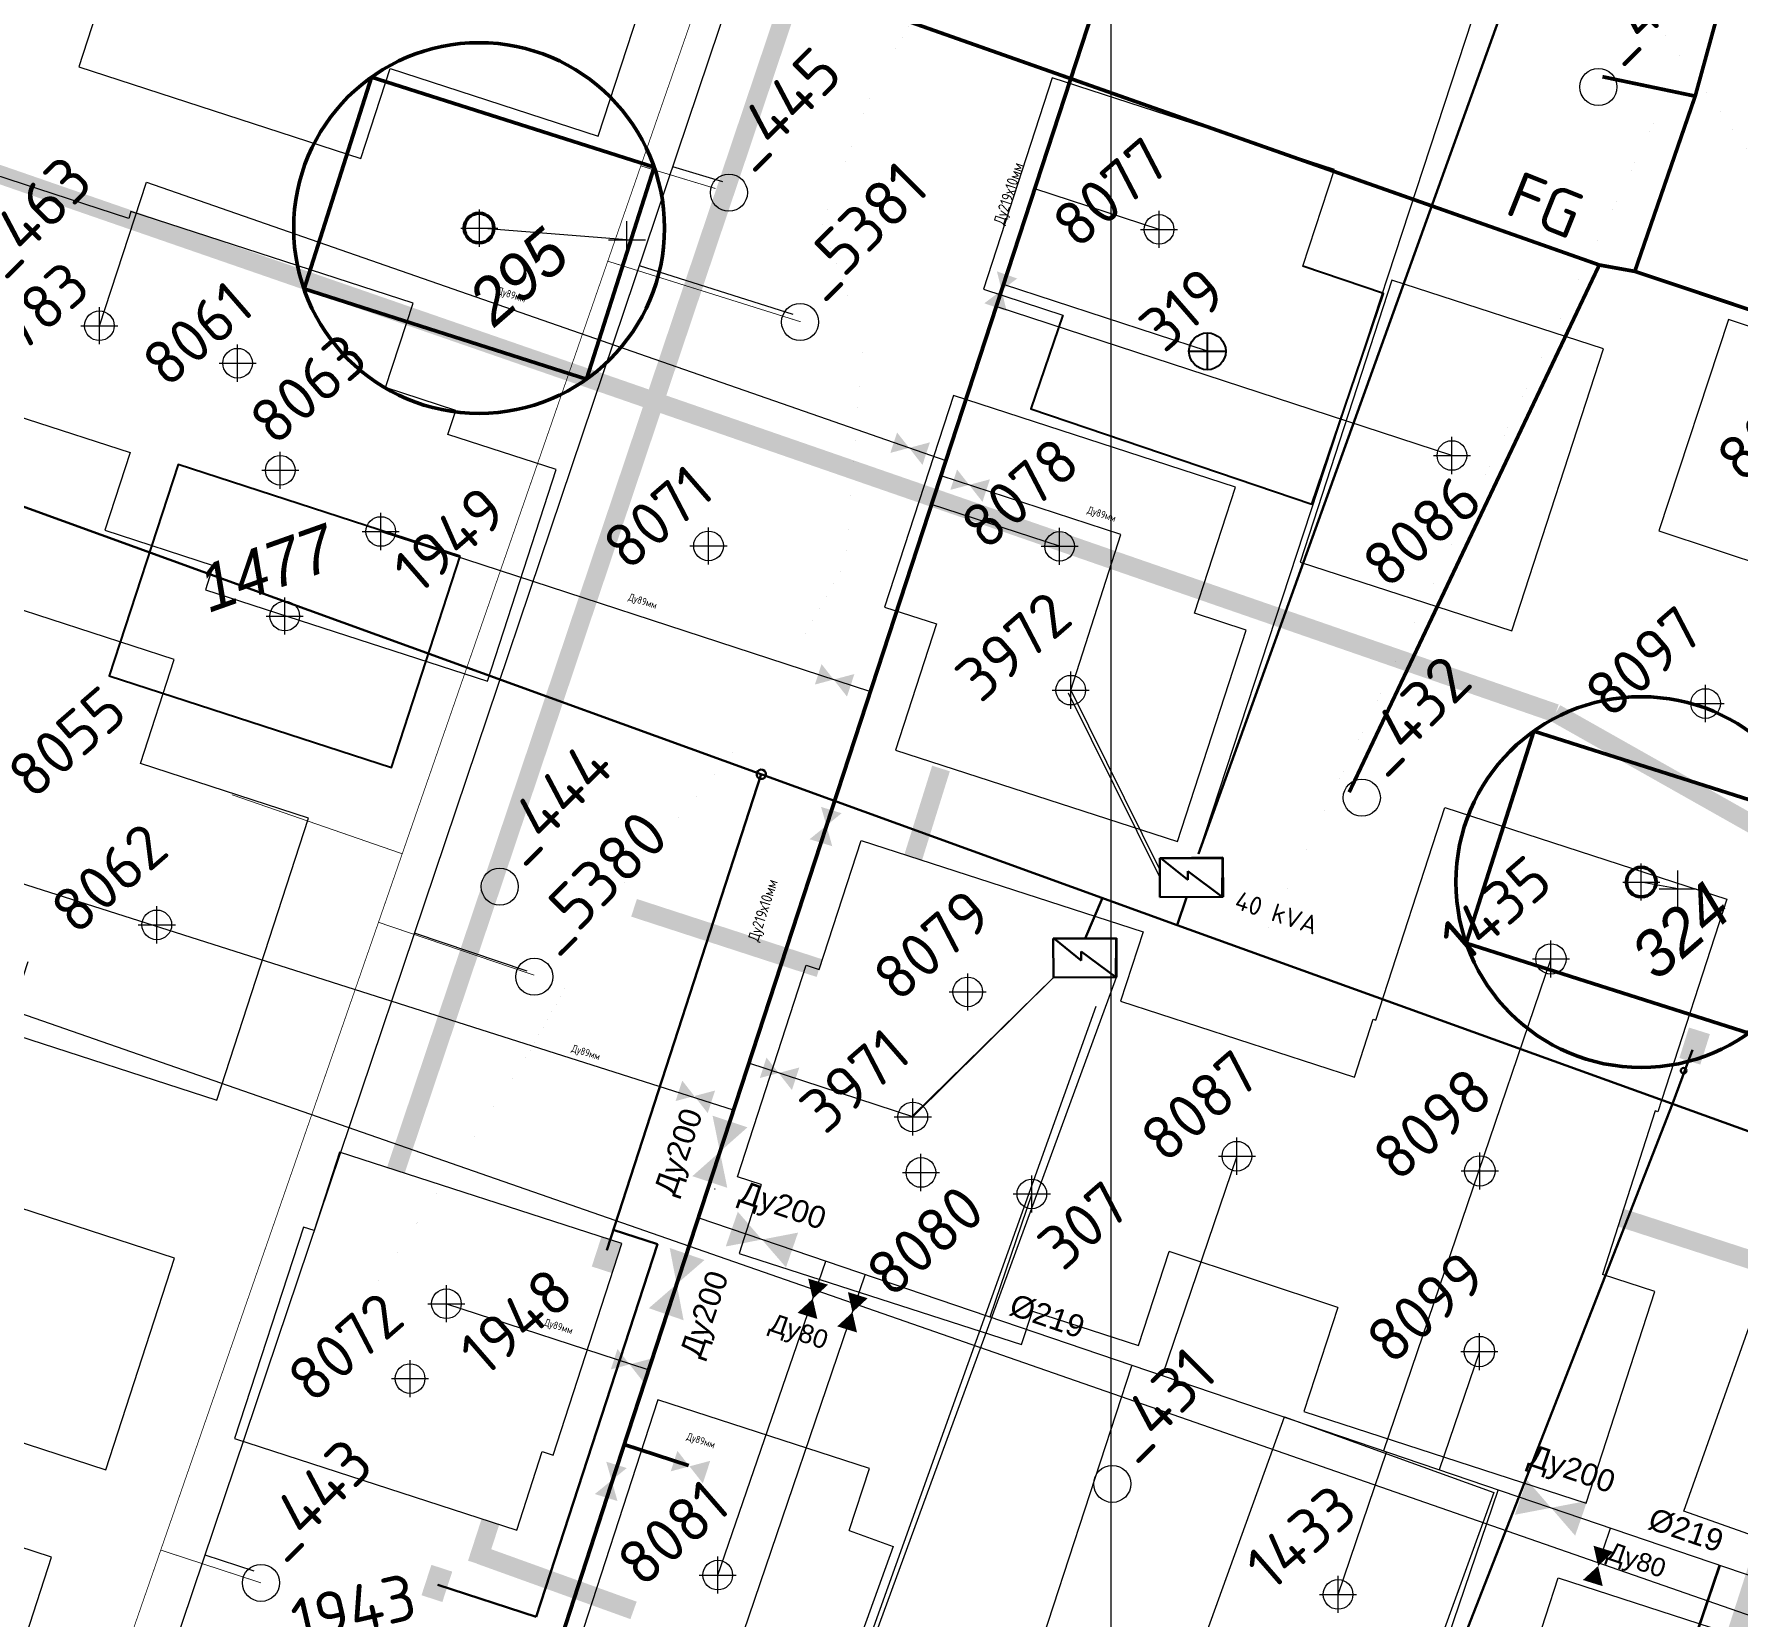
# Model space of a CAD drawing. Header units: millimetres. Extents: x 519 to 9564855, y -810 to 5021775.
# Drawn here: x 9531709.6 to 9532169.1, y 5000000.7 to 5000427.7 of the extents above; entities that cross this region are included whole.
import ezdxf

# ---------------------------------------------------------------- set-up
doc = ezdxf.new("R2010")
doc.units = ezdxf.units.MM
doc.header["$LTSCALE"] = 2
doc.header["$MEASUREMENT"] = 0
doc.header["$PDMODE"] = 2
doc.header["$PDSIZE"] = 5
doc.linetypes.add('1', pattern=[0])
doc.linetypes.add('92051501$0$GROUND2', pattern=[35, 25, -10])
for name, color, linetype in [('92051501$0$PPLINE_STEAM', 5, 'STM_LINE'), ('Existing roads', 41, 'Continuous'), ('FIBERGLASS', 212, 'Continuous'), ('GRID_PULKOVO', 7, 'Continuous'), ('OilColl&Flowlines', 3, 'Continuous'), ('OLD WELLS(dr.bfr2000)', 24, 'Continuous'), ('ROAD_FIELD', 255, '92051501$0$GROUND2'), ('stage 7.frame', 7, 'Continuous'), ('vodovod', 5, 'Continuous'), ('Скважины - Конфликты наземки', 92, 'Continuous'), ('Скважины на 2013 год.', 21, '1'), ('Скважины на 2014 год', 70, 'Continuous'), ('Скважины на 2020 год', 140, 'Continuous'), ('Скважины на 2021 год', 7, 'Continuous'), ('Скважины на 2021 год(доп.)', 7, 'Continuous'), ('Скважины на 2025 год _ОСМОТР', 5, 'Continuous')]:
    doc.layers.add(name, color=color, linetype=linetype)
for name, color, linetype, lineweight in [('SteamInjInfrastructure', 25, 'Continuous', 100), ('Скважины на 2022 год', 60, 'Continuous', 13), ('Скважины на 2024 год- Резерв', 202, 'Continuous', 25), ('Скважины на 2026', 222, 'Continuous', 50), ('ТХ_Проект. НГ', 244, 'g_122_n', 50), ('Электро', 1, 'Continuous', 30), ('Электроснаб', 1, 'Continuous', 18), ('Электроснабжене', 1, 'Continuous', 18)]:
    doc.layers.add(name, color=color, linetype=linetype, lineweight=lineweight)
doc.styles.add('92051501$0$STANDARD', font='simplex.shx')
doc.styles.add('Arial', font='arial.ttf', dxfattribs={"height": 30})
doc.styles.add('Elect', font='isocpeur.ttf')
doc.styles.add('GeoApp', font='', dxfattribs={"height": 1})
doc.styles.add('Line_GUGK', font='')
doc.styles.get("Standard").update_dxf_attribs({"font": 'isocpeur.ttf', "width": 0.5})
doc.styles.add('STANDARDR', font='romans.shx', dxfattribs={"width": 0.8, "height": 2})
doc.styles.get('GeoApp').set_extended_font_data('D431', italic=True)
doc.styles.get('Line_GUGK').set_extended_font_data('Bm431', italic=True)
doc.linetypes.add('g_122_n', pattern='A,2,-2,3,-0.6,["Н",Line_GUGK,S=2,R=0,X=0,Y=-1],-3,3,-2,8,-2,8,-2,6', length=41.6)
doc.linetypes.add('STM_LINE', pattern='A,0.5,-0.2,["S",92051501$0$STANDARD,S=0.1,R=0,X=-0.1,Y=-0.05],-0.05', length=0.75)
doc.linetypes.add('WTR_LINE', pattern='A,0.5,-0.2,["W",92051501$0$STANDARD,S=0.1,R=0,X=-0.1,Y=-0.05],-0.05', length=0.75)

msp = doc.modelspace()

# ---------------------------------------------------------------- hatches: boundary and pattern name
at = {"layer": 'Скважины на 2013 год.', "linetype": 'ByBlock', "lineweight": 0, "ltscale": 5}
h = msp.add_hatch(color=3, dxfattribs=at)
h.set_gradient(color1=(0, 255, 0), color2=(5, 255, 5), one_color=1, tint=0.51, name='INVCYLINDER')
h.paths.add_polyline_path([(9531974.76322, 5000361.74136), (9531965.87448, 5000355.06052), (9531971.91628, 5000352.94583), (9531969.28943, 5000363.65724)])
h = msp.add_hatch(color=3, dxfattribs=at)
h.set_gradient(color1=(0, 255, 0), color2=(5, 255, 5), one_color=1, tint=0.51, name='INVCYLINDER')
h.paths.add_polyline_path([(9531942.35485, 5000320.2127), (9531949.21133, 5000311.45872), (9531951.20532, 5000317.54142), (9531940.54832, 5000314.70185)])
h = msp.add_hatch(color=3, dxfattribs=at)
h.set_gradient(color1=(0, 255, 0), color2=(5, 255, 5), one_color=1, tint=0.51, name='INVCYLINDER')
h.paths.add_polyline_path([(9531958.53564, 5000310.23995), (9531965.39212, 5000301.48597), (9531967.38611, 5000307.56867), (9531956.72911, 5000304.7291)])
h = msp.add_hatch(color=3, dxfattribs=at)
h.set_gradient(color1=(0, 255, 0), color2=(5, 255, 5), one_color=1, tint=0.51, name='INVCYLINDER')
h.paths.add_polyline_path([(9531921.99303, 5000257.72375), (9531928.84951, 5000248.96978), (9531930.8435, 5000255.05248), (9531920.1865, 5000252.21291)])
h = msp.add_hatch(color=3, dxfattribs=at)
h.set_gradient(color1=(0, 255, 0), color2=(5, 255, 5), one_color=1, tint=0.51, name='INVCYLINDER')
h.paths.add_polyline_path([(9531927.39299, 5000217.50339), (9531918.7606, 5000210.49444), (9531924.87734, 5000208.60743), (9531921.85131, 5000219.21299)])
h = msp.add_hatch(color=3, dxfattribs=at)
h.set_gradient(color1=(0, 255, 0), color2=(5, 255, 5), one_color=1, tint=0.51, name='INVCYLINDER')
h.paths.add_polyline_path([(9531907.14213, 5000151.59118), (9531913.99861, 5000142.8372), (9531915.9926, 5000148.9199), (9531905.3356, 5000146.08033)])
h = msp.add_hatch(color=3, dxfattribs=at)
h.set_gradient(color1=(0, 255, 0), color2=(5, 255, 5), one_color=1, tint=0.51, name='INVCYLINDER')
h.paths.add_polyline_path([(9531884.41847, 5000145.37665), (9531891.27494, 5000136.62268), (9531893.26894, 5000142.70538), (9531882.61194, 5000139.86581)])
h = msp.add_hatch(color=3, dxfattribs=at)
h.set_gradient(color1=(0, 255, 0), color2=(5, 255, 5), one_color=1, tint=0.51, name='INVCYLINDER')
h.paths.add_polyline_path([(9531866.9515, 5000072.99159), (9531873.80797, 5000064.23761), (9531875.80197, 5000070.32032), (9531865.14497, 5000067.48074)])
h = msp.add_hatch(color=3, dxfattribs=at)
h.set_gradient(color1=(0, 255, 0), color2=(5, 255, 5), one_color=1, tint=0.51, name='INVCYLINDER')
h.paths.add_polyline_path([(9531869.46548, 5000040.87365), (9531860.8331, 5000033.86471), (9531866.94983, 5000031.9777), (9531863.9238, 5000042.58326)])
h = msp.add_hatch(color=3, dxfattribs=at)
h.set_gradient(color1=(0, 255, 0), color2=(5, 255, 5), one_color=1, tint=0.51, name='INVCYLINDER')
h.paths.add_polyline_path([(9531883.11598, 5000045.49649), (9531889.97245, 5000036.74251), (9531891.96645, 5000042.82521), (9531881.30945, 5000039.98564)])
at = {"layer": 'Электро'}
for points in [[(9532161.58184, 5000157.92015), (9532155.94534, 5000159.70213), (9532153.34746, 5000151.4849), (9532158.98396, 5000149.70292)], [(9531860.01333, 5000095.23526), (9531865.6357, 5000093.4092), (9531868.29784, 5000101.60584), (9531862.67547, 5000103.4319)], [(9531814.09416, 5000006.56763), (9531819.71653, 5000004.74157), (9531822.37867, 5000012.93821), (9531816.7563, 5000014.76427)]]:
    msp.add_hatch(color=256, dxfattribs=at).paths.add_polyline_path(points)
at = {"layer": 'Электроснаб', "linetype": 'ByBlock', "lineweight": 0}
for points in [[(9532161.58184, 5000157.92015), (9532155.94534, 5000159.70213), (9532153.34746, 5000151.4849), (9532158.98396, 5000149.70292)], [(9531860.01333, 5000095.23526), (9531865.6357, 5000093.4092), (9531868.29784, 5000101.60584), (9531862.67547, 5000103.4319)], [(9531814.09416, 5000006.56763), (9531819.71653, 5000004.74157), (9531822.37867, 5000012.93821), (9531816.7563, 5000014.76427)]]:
    msp.add_hatch(color=1, dxfattribs=at).paths.add_polyline_path(points)
at = {"layer": 'Электроснабжене', "linetype": 'ByBlock', "lineweight": 0}
for points in [[(9532161.58184, 5000157.92015), (9532155.94534, 5000159.70213), (9532153.34746, 5000151.4849), (9532158.98396, 5000149.70292)], [(9531860.01333, 5000095.23526), (9531865.6357, 5000093.4092), (9531868.29784, 5000101.60584), (9531862.67547, 5000103.4319)], [(9531814.09416, 5000006.56763), (9531819.71653, 5000004.74157), (9531822.37867, 5000012.93821), (9531816.7563, 5000014.76427)]]:
    msp.add_hatch(color=1, dxfattribs=at).paths.add_polyline_path(points)

# ---------------------------------------------------------------- linework, layer by layer
at = {"color": 3, "lineweight": 0, "ltscale": 5}
for p, q in [((9532118.7, 5000178.2), (9532073.54497, 5000045.47418)), ((9532280.65907, 4999975.0113), (9531888.74228, 5000108.34644)), ((9531894, 5000012), (9531923.09618, 5000096.6588)), ((9531899.5, 4999992.3), (9531933.76889, 5000093.0278)), ((9532061.3, 5000006.8), (9532074.3628, 5000045.19595)), ((9532056.78992, 4999894.72101), (9532104.4957, 5000034.94434)), ((9532132.86935, 5000019.08881), (9532134.75673, 5000024.64915)), ((9532134.3, 4999927.1), (9532164.09206, 5000014.66889))]:
    msp.add_line(p, q, dxfattribs=at)
at = {"color": 6, "linetype": 'ByBlock', "lineweight": 0, "ltscale": 5, "const_width": 1}
msp.add_lwpolyline([(9530211.4688, 5001062.5142), (9530204.48, 5001045.33), (9531005.1512, 5000751.7121), (9531170.4258, 5000704.4931), (9531547.2339, 5000571.2741), (9531573.2724, 5000563.4791), (9531746.2514, 5000501.3054), (9532131.7479, 5000365.3913)], dxfattribs=at)
at = {"color": 6, "linetype": 'ByBlock', "lineweight": 0, "const_width": 1}
for points, elevation in [([(9532146.1388, 5000451.0212), (9532166.9952, 5000445.1182), (9532157.6105, 5000410.931), (9532141.3194, 5000363.6628)], -0.3424), ([(9532146.1388, 5000451.0212), (9532166.9952, 5000445.1182), (9532157.6105, 5000410.931), (9532141.3194, 5000363.6628)], -0.3424), ([(9532157.6105, 5000410.931), (9532132.5999, 5000416.1718)], -0.3424), ([(9532157.6105, 5000410.931), (9532132.5999, 5000416.1718)], -0.3424), ([(9532064.2917, 5000223.1758), (9532131.7479, 5000365.3913)], -0.3237), ([(9532064.2917, 5000223.1758), (9532131.7479, 5000365.3913)], -0.3237), ([(9533208.5553, 4999965.0729), (9533169.1376, 4999982.4501), (9533159.995, 4999988.0051), (9533140.5588, 5000018.949), (9533131.0592, 5000023.5726), (9533036.2988, 5000055.7491), (9532977.9281, 5000077.6256), (9532899.1367, 5000104.4697), (9532880.8147, 5000108.9985), (9532506.6019, 5000240.1594), (9532497.9084, 5000244.1893), (9532302.01419, 5000309.99877), (9532300.4948, 5000310.5092), (9532141.3194, 5000363.6628), (9532131.7479, 5000365.3913)], 1.7643), ([(9533208.5553, 4999965.0729), (9533169.1376, 4999982.4501), (9533159.995, 4999988.0051), (9533140.5588, 5000018.949), (9533131.0592, 5000023.5726), (9533036.2988, 5000055.7491), (9532977.9281, 5000077.6256), (9532899.1367, 5000104.4697), (9532880.8147, 5000108.9985), (9532506.6019, 5000240.1594), (9532497.9084, 5000244.1893), (9532302.01419, 5000309.99877), (9532300.4948, 5000310.5092), (9532141.3194, 5000363.6628), (9532131.7479, 5000365.3913)], 1.7643)]:
    msp.add_lwpolyline(points, dxfattribs=dict(at, elevation=elevation))
at = {"color": 3, "linetype": 'ByBlock', "lineweight": 0}
for points in [[(9531902.0084, 5000132.78056), (9531892.58799, 5000135.9247), (9531894.57529, 5000126.19431)], [(9531896.56258, 5000116.46392), (9531894.57529, 5000126.19431), (9531887.14217, 5000119.60807)], [(9531896.145, 5000100.63554), (9531899.39813, 5000110.01888), (9531905.89777, 5000102.50991)], [(9531912.39741, 5000095.00095), (9531905.89777, 5000102.50991), (9531915.65055, 5000104.38429)], [(9531890.41653, 5000096.99301), (9531882.90757, 5000090.49337), (9531881.0332, 5000100.24614)], [(9531884.78194, 5000080.7406), (9531875.39861, 5000083.99373), (9531882.90757, 5000090.49337)], [(9532108.98634, 5000028.27684), (9532112.23947, 5000037.66017), (9532118.73911, 5000030.15121)], [(9532125.23875, 5000022.64225), (9532118.73911, 5000030.15121), (9532128.49188, 5000032.02558)]]:
    msp.add_solid(points, dxfattribs=at)
at = {"layer": '92051501$0$PPLINE_STEAM', "color": 6, "lineweight": 0}
for p, q in [((9531895.322, 5000387.787), (9531881.86564, 5000391.89747)), ((9531768.954, 5000013.085), (9531755.71703, 5000017.39471))]:
    msp.add_line(p, q, dxfattribs=at)
at = {"layer": 'Existing roads', "lineweight": 0, "const_width": 5, "elevation": -24.67163}
msp.add_lwpolyline([(9531466.67878, 5000470.71352), (9532119.97484, 5000244.47268)], dxfattribs=at)
at = {"layer": 'Existing roads', "lineweight": 0, "const_width": 5}
for points in [[(9531807.13608, 5000121.12065), (9531917.84273, 5000450.14978)], [(9531946.7107, 5000205.61671), (9531954.20145, 5000229.5733)], [(9531921.42835, 5000175.72263), (9531871.41668, 5000191.99291)], [(9532177.96182, 5000095.29379), (9532137.50109, 5000108.44028)], [(9531829.01824, 5000015.11163), (9531832.68896, 5000026.40896)], [(9532176.80197, 5000021.34632), (9532168.55701, 4999995.71938)], [(9531829.85139, 5000017.42153), (9531871.27962, 5000002.4788)]]:
    msp.add_lwpolyline(points, dxfattribs=at)
at = {"layer": 'Existing roads', "linetype": 'ByBlock', "lineweight": 0, "ltscale": 50, "const_width": 5, "elevation": -24.67163}
msp.add_lwpolyline([(9532119.97484, 5000244.47268), (9532208.0837, 5000194.73384)], dxfattribs=at)
at = {"layer": 'FIBERGLASS', "lineweight": 0, "ltscale": 5}
msp.add_line((9531474.36772, 5000244.22417), (9533085.79736, 4999682.85721), dxfattribs=at)
at = {"layer": 'GRID_PULKOVO', "lineweight": 0}
msp.add_line((9532000, 5010000), (9532000, 4992000), dxfattribs=at)
at = {"layer": 'OilColl&Flowlines', "color": 3, "linetype": 'ByBlock', "lineweight": 0, "ltscale": 5}
for p, q in [((9531739.95953, 5000387.7559), (9531955.50668, 5000312.63248)), ((9532013, 5000375), (9531979.47026, 5000385.95637)), ((9532026.04, 5000342.1), (9531971.01389, 5000360.08154)), ((9532092, 5000314), (9531969.08193, 5000354.1701)), ((9532002.7163, 5000292.69769), (9531954.24178, 5000308.53828)), ((9531986.2, 5000289.5), (9531951.63812, 5000300.79545)), ((9531989.2, 5000250.7), (9532002.7163, 5000292.6977))]:
    msp.add_line(p, q, dxfattribs=at)
at = {"layer": 'OilColl&Flowlines', "linetype": 'ByBlock', "lineweight": 0, "ltscale": 50}
msp.add_line((9531825.86072, 4999516.92262), (9532005.65313, 5000068.40628), dxfattribs=at)
at = {"layer": 'OilColl&Flowlines', "color": 3, "linetype": 'ByBlock', "lineweight": 0}
for points in [[(9531918.38391, 5000091.98131), (9531923.71869, 5000090.32385), (9531919.6159, 5000086.53252)], [(9531929.08799, 5000088.33909), (9531934.42278, 5000086.68164), (9531930.31999, 5000082.89031)], [(9531915.51311, 5000082.74119), (9531919.6159, 5000086.53252), (9531920.84789, 5000081.08373)], [(9531926.2172, 5000079.09898), (9531930.31999, 5000082.89031), (9531931.55198, 5000077.44152)], [(9532130.20196, 5000019.91754), (9532135.53674, 5000018.26008), (9532131.43395, 5000014.46875)], [(9532127.33116, 5000010.67742), (9532131.43395, 5000014.46875), (9532132.66594, 5000009.01996)]]:
    msp.add_solid(points, dxfattribs=at)
at = {"layer": 'OLD WELLS(dr.bfr2000)', "lineweight": 0}
for centre in [(9532131.5, 5000413.4), (9531897, 5000384.9), (9531897, 5000384.9), (9531916.2, 5000350), (9532067.7, 5000221.7), (9531835.2, 5000197.7), (9531835.2, 5000197.7), (9531844.5, 5000173.4), (9532000.4, 5000036.6), (9531770.8, 5000009.9)]:
    msp.add_circle(centre, 5, dxfattribs=at)
at = {"layer": 'ROAD_FIELD', "lineweight": 0, "const_width": 0.001, "flags": 128}
for points in [[(9531990.741, 5000588.562), (9532084.22208, 5000479.77766), (9532146.582, 5000431.662), (9532206.484, 5000347.489), (9532281.30391, 5000279.31678)], [(9531995.90213, 5000582.55597), (9531981.76477, 5000492.7445), (9531936.17645, 5000413.54144), (9531922.14929, 5000376.39306), (9531933.25, 5000345.702), (9531928.4615, 5000285.27447), (9531901.80982, 5000238.31335), (9531868.851, 5000198.636), (9531841.483, 5000150.207), (9531798.49209, 5000085.33937)], [(9532154.4968, 5000420.5403), (9532038.83125, 5000178.85652)]]:
    msp.add_lwpolyline(points, dxfattribs=at)
at = {"layer": 'stage 7.frame', "color": 6, "lineweight": 0}
for p, q in [((9531914.374, 5000352.01), (9531872.85895, 5000365.15891)), ((9531842.596, 5000174.915), (9531812.22477, 5000185.15163))]:
    msp.add_line(p, q, dxfattribs=at)
at = {"layer": 'SteamInjInfrastructure', "color": 6, "linetype": 'STM_LINE', "lineweight": 0, "ltscale": 15}
msp.add_line((9531716.674, 4999901.486), (9531946.16248, 5000582.77822), dxfattribs=at)
at = {"layer": 'vodovod', "linetype": 'WTR_LINE', "lineweight": 0, "ltscale": 5, "const_width": 0.2}
for points in [[(9531708.04985, 4999915.76738), (9531940.73537, 5000586.75204), (9531946.27682, 5000585.09938), (9531958.18762, 5000623.31569), (9532101.36364, 5000578.69231), (9532168.68827, 5000775.3154), (9532231, 5000758)], [(9531873.24261, 5000392.12625), (9531893.3863, 5000386.01374)], [(9531864.32656, 5000366.41543), (9531916.38833, 5000350.05644)], [(9531762.9426, 5000222.50186), (9531808.8939, 5000206.56677)], [(9531802.48591, 5000188.08835), (9531844.49411, 5000173.80879)], [(9531743.7629, 5000018.75148), (9531770.8091, 5000009.90115)]]:
    msp.add_lwpolyline(points, dxfattribs=at)
at = {"layer": 'Скважины - Конфликты наземки', "linetype": 'ByBlock', "lineweight": 0}
msp.add_circle((9531777.2, 5000270.7), 4, dxfattribs=at)
at = {"layer": 'Скважины - Конфликты наземки', "linetype": 'ByBlock', "lineweight": 0, "ltscale": 80}
msp.add_point((9531777.2, 5000270.7), dxfattribs=at)
at = {"layer": 'Скважины на 2013 год.', "color": 3, "linetype": 'ByBlock', "lineweight": 0, "ltscale": 5}
for p, q in [((9531727.2, 5000349), (9531739.95953, 5000387.7559)), ((9531803.1, 5000293.5), (9531935.1496, 5000250.34379)), ((9531898.22813, 5000137.3713), (9531675.66336, 5000208.23446)), ((9531946.6, 5000135.6), (9531902.37312, 5000150.05415)), ((9531820.8, 5000085.2), (9531874.84019, 5000067.53868)), ((9531886.11258, 5000041.60007), (9531877.88398, 5000044.45526))]:
    msp.add_line(p, q, dxfattribs=at)
at = {"layer": 'Скважины на 2013 год.', "color": 0, "linetype": 'ByBlock', "lineweight": 0}
for points in [[(9531735.1361, 5000377.96384), (9531698.38822, 5000389.86418), (9531679.90309, 5000332.78266), (9531735.49562, 5000314.78004)], [(9531757.92324, 5000284.32963), (9531755.80309, 5000277.78266), (9531831.91178, 5000253.13582), (9531850.39691, 5000310.21734), (9531821.20112, 5000319.67203)], [(9531952.94926, 5000268.59291), (9531941.90309, 5000234.48266), (9532018.01178, 5000209.83582), (9532036.49691, 5000266.91734), (9532022.55244, 5000271.43354)], [(9531905.72699, 5000117.33627), (9531899.28723, 5000119.42898), (9531917.82825, 5000176.49238), (9531921.31079, 5000175.36083)], [(9531846.63461, 5000045.29994), (9531849.61178, 5000044.33582), (9531868.09691, 5000101.41734), (9531791.98822, 5000126.06418), (9531785.14948, 5000104.94637)]]:
    msp.add_lwpolyline(points, dxfattribs=at)
for centre in [(9531727.2, 5000349), (9531803.1, 5000293.5), (9531989.2, 5000250.7), (9531946.6, 5000135.6), (9531820.8, 5000085.2)]:
    msp.add_circle(centre, 4, dxfattribs=at)
at = {"layer": 'Скважины на 2013 год.', "color": 3, "linetype": 'ByBlock', "lineweight": 0, "ltscale": 5}
msp.add_open_spline([(9531893.28838, 5000116.12355), (9531893.25027, 5000116.13316), (9531893.21226, 5000116.14275), (9531893.17435, 5000116.15231)], degree=3, dxfattribs=at)
at = {"layer": 'Скважины на 2013 год.', "color": 0, "linetype": 'ByBlock', "lineweight": 0}
for p in [(9531727.2, 5000349), (9531803.1, 5000293.5), (9531989.2, 5000250.7), (9531946.6, 5000135.6), (9531820.8, 5000085.2)]:
    msp.add_point(p, dxfattribs=at)
at = {"layer": 'Скважины на 2014 год', "color": 0, "linetype": 'ByBlock', "lineweight": 0}
for points in [[(9532071.44076, 5000161.69061), (9532090.05234, 5000219.04051), (9532166.13648, 5000194.31798), (9532147.50307, 5000136.97325), (9532146.84277, 5000137.19102)], [(9532181.26357, 5000104.62666), (9532237.82815, 5000084.61548), (9532211.14657, 5000009.19603), (9532154.58199, 5000029.20722), (9532181.26357, 5000104.62666)], [(9532026.77737, 4999976.88323), (9532019.66467, 4999979.45294), (9532046.84782, 5000054.69307), (9532103.27791, 5000034.30571), (9532085.972, 4999986.40473)], [(9531929.4474, 5000024.01383), (9531941.29455, 5000019.73886), (9531914.1408, 4999944.48812), (9531857.70275, 4999964.85343), (9531863.15516, 4999979.96361)]]:
    msp.add_lwpolyline(points, dxfattribs=at)
for centre, radius in [((9532118.7, 5000178.2), 4.1), ((9532061.3, 5000006.8), 4)]:
    msp.add_circle(centre, radius, dxfattribs=at)
for p in [(9532118.7, 5000178.2), (9532061.3, 5000006.8)]:
    msp.add_point(p, dxfattribs=at)
at = {"layer": 'Скважины на 2020 год', "color": 0, "linetype": 'ByBlock', "lineweight": 0}
msp.add_line((9532002.64703, 5000166.7708), (9532065.68247, 5000146.29072), dxfattribs=at)
at = {"layer": 'Скважины на 2020 год', "color": 0, "lineweight": 0}
msp.add_lwpolyline([(9532147.78202, 5000293.6776), (9532223.76254, 5000268.53702), (9532242.61798, 5000325.52241), (9532166.63745, 5000350.66299)], close=True, dxfattribs=at)
at = {"layer": 'Скважины на 2020 год', "color": 0, "linetype": 'ByBlock', "lineweight": 0}
for centre in [(9532160.4, 5000247.1), (9532034, 5000125)]:
    msp.add_circle(centre, 4, dxfattribs=at)
at = {"layer": 'Скважины на 2021 год', "lineweight": 0, "ltscale": 50}
for p, q in [((9531921.31079, 5000175.36083), (9531932.62825, 5000210.19238)), ((9531932.62825, 5000210.19238), (9532008.71277, 5000185.47102)), ((9532008.71277, 5000185.47102), (9532002.63806, 5000166.77372)), ((9532065.68247, 5000146.29072), (9532070.75825, 5000161.91238)), ((9532070.75825, 5000161.91238), (9532071.44076, 5000161.69061)), ((9532146.71277, 5000088.47102), (9532132.62042, 5000093.05019)), ((9532128.17175, 5000031.40762), (9532146.71277, 5000088.47102)), ((9532061.20138, 5000084.18814), (9532052.08723, 5000056.12898)), ((9532052.08723, 5000056.12898), (9532128.17175, 5000031.40762)), ((9532110.00458, 4999978.59607), (9532120.62825, 5000011.29238)), ((9532120.62825, 5000011.29238), (9532196.71277, 4999986.57102))]:
    msp.add_line(p, q, dxfattribs=at)
at = {"layer": 'Скважины на 2021 год', "color": 3, "linetype": 'ByBlock', "lineweight": 0, "ltscale": 50}
for p, q in [((9532034, 5000125), (9532013.85329, 5000065.78206)), ((9531978.7, 5000114.8), (9531967.40017, 5000081.58601)), ((9532099.4, 5000072.3), (9532088.53813, 5000040.37331)), ((9532149.4, 4999970.4), (9532164.42259, 5000014.55644))]:
    msp.add_line(p, q, dxfattribs=at)
at = {"layer": 'Скважины на 2021 год', "lineweight": 0, "ltscale": 50}
for points in [[(9532146.84277, 5000137.19102), (9532132.62033, 5000093.04993), (9532132.62033, 5000093.04993)], [(9531905.72699, 5000117.33627), (9531899.72606, 5000098.71581), (9531975.86953, 5000074.1766), (9531978.85691, 5000083.20515)]]:
    msp.add_lwpolyline(points, dxfattribs=at)
at = {"layer": 'Скважины на 2021 год', "color": 0, "linetype": 'ByBlock', "lineweight": 0, "ltscale": 50}
msp.add_lwpolyline([(9532061.20138, 5000084.18814), (9532015.70356, 5000099.24254)], dxfattribs=at)
at = {"layer": 'Скважины на 2021 год', "lineweight": 0}
for centre, radius in [((9531776, 5000310), 4), ((9531742.7, 5000187.4), 4), ((9531961.4, 5000169.3), 4), ((9531948.8, 5000120.6), 4), ((9532099.53, 5000121.02), 4.1), ((9532099.4, 5000072.3), 4.1)]:
    msp.add_circle(centre, radius, dxfattribs=at)
for p in [(9531776, 5000310), (9531961.4, 5000169.3), (9531948.8, 5000120.6), (9532099.53, 5000121.02)]:
    msp.add_point(p, dxfattribs=at)
at = {"layer": 'Скважины на 2021 год', "lineweight": 0, "ltscale": 50}
for p in [(9531742.7, 5000187.4), (9532099.4, 5000072.3)]:
    msp.add_point(p, dxfattribs=at)
at = {"layer": 'Скважины на 2021 год(доп.)', "color": 0, "linetype": 'ByBlock', "lineweight": 0}
for p in [(9532160.4, 5000247.1), (9532034, 5000125)]:
    msp.add_point(p, dxfattribs=at)
at = {"layer": 'Скважины на 2022 год', "color": 0, "lineweight": 0}
for points in [[(9531805.64656, 5000418.3438), (9531861.77175, 5000400.10762), (9531880.31277, 5000457.17102), (9531804.22825, 5000481.89238), (9531796.35344, 5000457.6562)], [(9531796.35344, 5000457.6562), (9531740.22825, 5000475.89238), (9531721.68723, 5000418.82898), (9531797.77175, 5000394.10762), (9531805.64656, 5000418.3438)], [(9532051.82484, 5000365.04785), (9532060.31277, 5000391.17102), (9531984.22825, 5000415.89238), (9531965.68723, 5000358.82898), (9531987.05518, 5000351.88612)], [(9531821.20112, 5000319.67203), (9531823.31277, 5000326.17102), (9531804.41743, 5000332.31049)], [(9532022.55244, 5000271.43354), (9532033.61277, 5000305.47102), (9531957.52825, 5000330.19238), (9531938.98723, 5000273.12898), (9531952.94926, 5000268.59291)], [(9531735.49562, 5000314.78004), (9531728.68723, 5000293.82898), (9531757.92324, 5000284.32963)], [(9531738.28923, 5000230.89164), (9531747.41277, 5000258.97102), (9531703.1537, 5000273.35166)], [(9531707.92886, 5000177.46529), (9531701.80762, 5000158.62825), (9531758.87102, 5000140.08723), (9531783.59238, 5000216.17175), (9531738.28923, 5000230.89164)], [(9531673.25029, 5000058.51262), (9531728.97175, 5000040.40762), (9531747.51277, 5000097.47102), (9531671.42825, 5000122.19238), (9531658.94971, 5000083.78738)], [(9531785.14948, 5000104.94637), (9531782.22825, 5000105.89238), (9531763.68723, 5000048.82898), (9531839.77175, 5000024.10762), (9531846.63461, 5000045.29994)], [(9531929.4474, 5000024.01383), (9531934.89238, 5000040.77175), (9531877.82898, 5000059.31277), (9531853.10762, 4999983.22825), (9531863.15516, 4999979.96361)], [(9531634.06675, 5000028.7846), (9531619.68723, 4999984.52898), (9531695.77175, 4999959.80762), (9531714.31277, 5000016.87102), (9531664.93325, 5000032.9154)]]:
    msp.add_lwpolyline(points, dxfattribs=at)
at = {"layer": 'Скважины на 2022 год', "color": 0, "linetype": 'ByBlock', "lineweight": 0}
for points in [[(9531804.41743, 5000332.31049), (9531811.81277, 5000355.07102), (9531735.72825, 5000379.79238), (9531735.1361, 5000377.96384)], [(9531978.85691, 5000083.20515), (9532007.47175, 5000073.90762), (9532015.70356, 5000099.24254)]]:
    msp.add_lwpolyline(points, dxfattribs=at)
at = {"layer": 'Скважины на 2022 год', "color": 0, "lineweight": 0}
msp.add_lwpolyline([(9532075.82898, 5000361.31277), (9532051.10762, 5000285.22825), (9532108.17102, 5000266.68723), (9532132.89238, 5000342.77175)], close=True, dxfattribs=at)
for centre in [(9532013, 5000375), (9532092, 5000314), (9531986.2, 5000289.5), (9531978.7, 5000114.8), (9531811, 5000065), (9531894, 5000012)]:
    msp.add_circle(centre, 4, dxfattribs=at)
at = {"layer": 'Скважины на 2022 год', "color": 0, "linetype": 'ByBlock', "lineweight": 0}
for centre in [(9531764.5, 5000338.9), (9531891.5, 5000289.6)]:
    msp.add_circle(centre, 4, dxfattribs=at)
at = {"layer": 'Скважины на 2022 год', "color": 0, "lineweight": 0}
for p in [(9532013, 5000375), (9532092, 5000314), (9531811, 5000065), (9531894, 5000012)]:
    msp.add_point(p, dxfattribs=at)
at = {"layer": 'Скважины на 2022 год', "color": 0, "linetype": 'ByBlock', "lineweight": 0}
for p in [(9531764.5, 5000338.9), (9531891.5, 5000289.6)]:
    msp.add_point(p, dxfattribs=at)
at = {"layer": 'Скважины на 2022 год', "color": 0, "lineweight": 0, "ltscale": 50}
for p in [(9531986.2, 5000289.5), (9531978.7, 5000114.8)]:
    msp.add_point(p, dxfattribs=at)
at = {"layer": 'Скважины на 2024 год- Резерв'}
msp.add_lwpolyline([(9531824.51277, 5000286.87102), (9531748.42825, 5000311.59238), (9531729.88723, 5000254.52898), (9531805.97175, 5000229.80762)], close=True, dxfattribs=at)
at = {"layer": 'Скважины на 2025 год _ОСМОТР', "color": 0, "linetype": 'ByBlock', "lineweight": -2, "ltscale": 50}
msp.add_lwpolyline([(9531987.05518, 5000351.88612), (9531978.46801, 5000326.57957), (9532054.22537, 5000300.87311), (9532073.50521, 5000357.69113), (9532051.82484, 5000365.04785)], dxfattribs=at)
msp.add_circle((9532026.04, 5000342.1), 4.96016, dxfattribs=at)
msp.add_point((9532026.04, 5000342.1), dxfattribs=at)
at = {"layer": 'Скважины на 2026', "lineweight": 5}
for p, q in [((9531869.5, 5000372.2), (9531829.71681, 5000375.32033, 0)), ((9532152.9, 5000197.1), (9532143.07, 5000198.93))]:
    msp.add_line(p, q, dxfattribs=at)
at = {"layer": 'Скважины на 2026', "linetype": 'ByBlock', "ltscale": 50}
for points in [[(9531782.39913, 5000358.91257), (9531858.62178, 5000334.62044), (9531876.84087, 5000391.78743), (9531800.61822, 5000416.07956)], [(9532095.84913, 5000182.49257), (9532172.07178, 5000158.20044), (9532190.29087, 5000215.36743), (9532114.06822, 5000239.65956)]]:
    msp.add_lwpolyline(points, close=True, dxfattribs=at)
for centre in [(9531829.62, 5000375.35), (9532143.07, 5000198.93)]:
    msp.add_circle(centre, 50, dxfattribs=at)
at = {"layer": 'Скважины на 2026', "linetype": 'ByBlock'}
for centre in [(9531829.62, 5000375.35), (9532143.07, 5000198.93)]:
    msp.add_circle(centre, 4, dxfattribs=at)
at = {"layer": 'Скважины на 2026', "linetype": 'ByBlock', "lineweight": 0}
for p in [(9531829.71681, 5000375.32033, 0), (9531869.5, 5000372.2), (9532143.07, 5000198.93), (9532152.9, 5000197.1)]:
    msp.add_point(p, dxfattribs=at)
at = {"layer": 'ТХ_Проект. НГ', "color": 3, "linetype": 'ByBlock', "lineweight": 50, "ltscale": 0.3}
for p, q in [((9532081.04612, 5000696.75867), (9531865.14632, 5000036.1474)), ((9531868.77968, 5000047.26478), (9531886.11258, 5000041.60007))]:
    msp.add_line(p, q, dxfattribs=at)
at = {"layer": 'ТХ_Проект. НГ', "color": 3, "linetype": 'ByBlock', "lineweight": 50, "ltscale": 0.3, "elevation": -24.1973}
msp.add_lwpolyline([(9531865.14632, 5000036.1474), (9531842.0653, 4999964.9742), (9531841.41527, 4999963.24026)], dxfattribs=at)
at = {"layer": 'Электро'}
for p, q in [((9532023.61956, 5000206.59489, 0), (9532168.77257, 5000609.82298, 0)), ((9532017.90282, 5000187.35264, 0), (9531649.42445, 5000320.93459, 0)), ((9531864.04608, 5000099.68445, 0), (9531905.74254, 5000228.01296, 0)), ((9532013.19711, 5000205.4188, 0), (9532030.24554, 5000205.52314, 0)), ((9532013.26182, 5000194.84645, 0), (9532013.19711, 5000205.4188, 0)), ((9532030.14829, 5000205.42469, 0), (9532013.55269, 5000205.32313, 0)), ((9532013.55269, 5000205.32313, 0), (9532020.76447, 5000199.49589, 0)), ((9532030.0746, 5000194.98223, 0), (9532030.14829, 5000205.42469, 0)), ((9532030.24554, 5000205.52314, 0), (9532030.31025, 5000194.95079, 0)), ((9532020.76447, 5000199.49589, 0), (9532020.74994, 5000201.87112, 0)), ((9532020.74994, 5000201.87112, 0), (9532030.0746, 5000194.98223, 0)), ((9531993.11542, 5000183.69411, 0), (9531997.79968, 5000194.6405, 0)), ((9532030.31025, 5000194.95079, 0), (9532013.26182, 5000194.84645, 0)), ((9532017.90282, 5000187.35264, 0), (9532020.44761, 5000194.81563, 0)), ((9532271.43842, 5000095.83655, 0), (9532017.90282, 5000187.35264, 0)), ((9531984.46204, 5000183.73901, 0), (9532001.51047, 5000183.84334, 0)), ((9531984.52674, 5000173.16665, 0), (9531984.46204, 5000183.73901, 0)), ((9532001.41322, 5000183.74489, 0), (9531984.81762, 5000183.64333, 0)), ((9531984.81762, 5000183.64333, 0), (9531992.0294, 5000177.8161, 0)), ((9531992.0294, 5000177.8161, 0), (9531992.01486, 5000180.19133, 0)), ((9531992.01486, 5000180.19133, 0), (9532001.33953, 5000173.30243, 0)), ((9532001.33953, 5000173.30243, 0), (9532001.41322, 5000183.74489, 0)), ((9532001.51047, 5000183.84334, 0), (9532001.57517, 5000173.27099, 0)), ((9532001.57517, 5000173.27099, 0), (9531984.52674, 5000173.16665, 0)), ((9532151.47537, 5000139.13836, 0), (9532156.89127, 5000153.67162)), ((9532082.54479, 4999962.67572), (9532151.47537, 5000139.13836, 0)), ((9531877.70407, 5000101.28827), (9531865.82165, 5000105.1491, 0)), ((9531877.70407, 5000101.28827), (9531845.03147, 5000000.73236)), ((9531845.03147, 5000000.73236), (9531818.53072, 5000009.34297))]:
    msp.add_line(p, q, dxfattribs=at)
for centre, radius, start, end in [((9531905.74254, 5000228.01296, 0), 1.25, 162.0000001, 342.0000001), ((9531905.74254, 5000228.01296, 0), 1.25, 342.0000001, 162.0000001), ((9532154.4943, 5000148.05355), 0.75, 162, 342), ((9532154.4943, 5000148.05355), 0.75, 342, 162)]:
    msp.add_arc(centre, radius, start, end, dxfattribs=at)
at = {"layer": 'Электроснаб', "color": 1, "linetype": 'ByBlock', "lineweight": 0}
for p, q in [((9532023.61956, 5000206.59489, 0), (9532168.77257, 5000609.82298, 0)), ((9532017.90282, 5000187.35264, 0), (9531649.42445, 5000320.93459, 0)), ((9531864.04608, 5000099.68445, 0), (9531905.74254, 5000228.01296, 0)), ((9532013.19711, 5000205.4188, 0), (9532030.24554, 5000205.52314, 0)), ((9532013.26182, 5000194.84645, 0), (9532013.19711, 5000205.4188, 0)), ((9532030.14829, 5000205.42469, 0), (9532013.55269, 5000205.32313, 0)), ((9532013.55269, 5000205.32313, 0), (9532020.76447, 5000199.49589, 0)), ((9532030.0746, 5000194.98223, 0), (9532030.14829, 5000205.42469, 0)), ((9532030.24554, 5000205.52314, 0), (9532030.31025, 5000194.95079, 0)), ((9532020.76447, 5000199.49589, 0), (9532020.74994, 5000201.87112, 0)), ((9532020.74994, 5000201.87112, 0), (9532030.0746, 5000194.98223, 0)), ((9531993.11542, 5000183.69411, 0), (9531997.79968, 5000194.6405, 0)), ((9532030.31025, 5000194.95079, 0), (9532013.26182, 5000194.84645, 0)), ((9532017.90282, 5000187.35264, 0), (9532020.44761, 5000194.81563, 0)), ((9532271.43842, 5000095.83655, 0), (9532017.90282, 5000187.35264, 0)), ((9531984.46204, 5000183.73901, 0), (9532001.51047, 5000183.84334, 0)), ((9531984.52674, 5000173.16665, 0), (9531984.46204, 5000183.73901, 0)), ((9532001.41322, 5000183.74489, 0), (9531984.81762, 5000183.64333, 0)), ((9531984.81762, 5000183.64333, 0), (9531992.0294, 5000177.8161, 0)), ((9531992.0294, 5000177.8161, 0), (9531992.01486, 5000180.19133, 0)), ((9531992.01486, 5000180.19133, 0), (9532001.33953, 5000173.30243, 0)), ((9532001.33953, 5000173.30243, 0), (9532001.41322, 5000183.74489, 0)), ((9532001.51047, 5000183.84334, 0), (9532001.57517, 5000173.27099, 0)), ((9532001.57517, 5000173.27099, 0), (9531984.52674, 5000173.16665, 0)), ((9531886.29234, 4999859.05721, 0), (9531996.08672, 5000165.45759, 0)), ((9532151.47537, 5000139.13836, 0), (9532156.89127, 5000153.67162)), ((9532082.54479, 4999962.67572), (9532151.47537, 5000139.13836, 0)), ((9531877.70407, 5000101.28827), (9531865.82165, 5000105.1491, 0)), ((9531877.70407, 5000101.28827), (9531845.03147, 5000000.73236)), ((9531845.03147, 5000000.73236), (9531818.53072, 5000009.34297))]:
    msp.add_line(p, q, dxfattribs=at)
at = {"layer": 'Электроснаб', "color": 1, "linetype": 'ByBlock', "lineweight": 0, "ltscale": 2}
for p, q in [((9531988.5, 5000249.99961), (9532013.22947, 5000200.13263, 0)), ((9531946.6, 5000135.99961), (9531984.52674, 5000173.16627, 0))]:
    msp.add_line(p, q, dxfattribs=at)
at = {"layer": 'Электроснаб', "color": 1, "linetype": 'ByBlock', "lineweight": 0}
for centre, radius, start, end in [((9531905.74254, 5000228.01296, 0), 1.25, 162.0000001, 342.0000001), ((9531905.74254, 5000228.01296, 0), 1.25, 342.0000001, 162.0000001), ((9532154.4943, 5000148.05355), 0.75, 162, 342), ((9532154.4943, 5000148.05355), 0.75, 342, 162)]:
    msp.add_arc(centre, radius, start, end, dxfattribs=at)
at = {"layer": 'Электроснабжене', "color": 1, "linetype": 'ByBlock', "lineweight": 0}
for p, q in [((9532023.61956, 5000206.59489, 0), (9532159.07307, 5000619.10299, 0)), ((9532017.90282, 5000187.35264, 0), (9531649.42445, 5000320.93459, 0)), ((9531864.04608, 5000099.68445, 0), (9531905.74254, 5000228.01296, 0)), ((9532013.19711, 5000205.4188, 0), (9532030.24554, 5000205.52314, 0)), ((9532013.26182, 5000194.84645, 0), (9532013.19711, 5000205.4188, 0)), ((9532030.14829, 5000205.42469, 0), (9532013.55269, 5000205.32313, 0)), ((9532013.55269, 5000205.32313, 0), (9532020.76447, 5000199.49589, 0)), ((9532030.0746, 5000194.98223, 0), (9532030.14829, 5000205.42469, 0)), ((9532030.24554, 5000205.52314, 0), (9532030.31025, 5000194.95079, 0)), ((9532020.76447, 5000199.49589, 0), (9532020.74994, 5000201.87112, 0)), ((9532020.74994, 5000201.87112, 0), (9532030.0746, 5000194.98223, 0)), ((9531993.11542, 5000183.69411, 0), (9531997.79968, 5000194.6405, 0)), ((9532030.31025, 5000194.95079, 0), (9532013.26182, 5000194.84645, 0)), ((9532017.90282, 5000187.35264, 0), (9532020.44761, 5000194.81563, 0)), ((9532271.43842, 5000095.83655, 0), (9532017.90282, 5000187.35264, 0)), ((9531984.46204, 5000183.73901, 0), (9532001.51047, 5000183.84334, 0)), ((9531984.52674, 5000173.16665, 0), (9531984.46204, 5000183.73901, 0)), ((9532001.41322, 5000183.74489, 0), (9531984.81762, 5000183.64333, 0)), ((9531984.81762, 5000183.64333, 0), (9531992.0294, 5000177.8161, 0)), ((9531992.0294, 5000177.8161, 0), (9531992.01486, 5000180.19133, 0)), ((9531992.01486, 5000180.19133, 0), (9532001.33953, 5000173.30243, 0)), ((9532001.33953, 5000173.30243, 0), (9532001.41322, 5000183.74489, 0)), ((9532001.51047, 5000183.84334, 0), (9532001.57517, 5000173.27099, 0)), ((9531886.29234, 4999859.05721, 0), (9532001.57517, 5000173.27099, 0)), ((9532001.57517, 5000173.27099, 0), (9531984.52674, 5000173.16665, 0)), ((9532151.47537, 5000139.13836, 0), (9532156.89127, 5000153.67162)), ((9532082.54479, 4999962.67572), (9532151.47537, 5000139.13836, 0)), ((9531877.70407, 5000101.28827), (9531865.82165, 5000105.1491, 0))]:
    msp.add_line(p, q, dxfattribs=at)
at = {"layer": 'Электроснабжене', "color": 1, "linetype": 'ByBlock', "lineweight": 0, "ltscale": 2}
for p, q in [((9531989.2, 5000250.69961), (9532013.21638, 5000202.27056, 0)), ((9531946.6, 5000135.59961), (9531984.52429, 5000173.16664, 0))]:
    msp.add_line(p, q, dxfattribs=at)
at = {"layer": 'Электроснабжене', "color": 1, "linetype": 'ByBlock', "lineweight": 0}
for centre, radius, start, end in [((9531905.74254, 5000228.01296, 0), 1.25, 162.0000001, 342.0000001), ((9531905.74254, 5000228.01296, 0), 1.25, 342.0000001, 162.0000001), ((9532154.4943, 5000148.05355), 0.75, 162, 342), ((9532154.4943, 5000148.05355), 0.75, 342, 162)]:
    msp.add_arc(centre, radius, start, end, dxfattribs=at)

# ---------------------------------------------------------------- texts
at = {"color": 3, "lineweight": 0, "style": 'Arial'}
for rotation, p in [(71.0854858, (9531882.2858, 5000113.97736)), (341.0854858, (9531899.33078, 5000112.80054)), (71.0854858, (9531889.25996, 5000070.15914)), (341.0854858, (9532112.14678, 5000041.73866))]:
    msp.add_text('Ду200', height=6, rotation=rotation, dxfattribs=at).set_placement(p)
at = {"layer": 'OLD WELLS(dr.bfr2000)', "lineweight": 0, "style": 'Elect'}
for s, rotation, p in [(' _433', 44.9999999, (9532131.5, 5000413.4)), (' _445', 44.9999999, (9531897, 5000384.9)), (' _463', 44.9999999, (9531695.3, 5000356.1)), (' _5381', 44.9999999, (9531916.2, 5000350)), (' _432', 44.9999999, (9532067.7, 5000221.7)), (' _444', 44.9999999, (9531835.2, 5000197.7)), (' _5380', 44.9999999, (9531844.5, 5000173.4)), (' _431', 44.9999999, (9532000.4, 5000036.6)), (' _443', 44.9999999, (9531770.8, 5000009.9)), (' _1943', 13.024848, (9531764.75241, 4999989.22107))]:
    msp.add_text(s, height=12.5, rotation=rotation, dxfattribs=at).set_placement(p)
at = {"layer": 'OLD WELLS(dr.bfr2000)', "color": 6, "lineweight": 0, "style": 'Elect'}
msp.add_text('FG', height=12.5, rotation=338.1907379, dxfattribs=at).set_placement((9532105.76433, 5000379.36817))
at = {"layer": 'stage 7.frame', "color": 3, "lineweight": 0, "style": 'Arial'}
for s, height, p in [('%%C219', 6, (9531972.21817, 5000082.41521)), ('Ду80', 5, (9531907.5473, 5000078)), ('%%C219', 6, (9532144.49072, 5000024.67897)), ('Ду80', 5, (9532133.48535, 5000016.36441))]:
    msp.add_text(s, height=height, rotation=341.0854858, dxfattribs=at).set_placement(p)
at = {"layer": 'Скважины - Конфликты наземки', "lineweight": 35, "style": 'GeoApp'}
msp.add_text('1477', height=12.5, rotation=19.5366549, dxfattribs=at).set_placement((9531756.94351, 5000271.5744))
at = {"layer": 'Скважины на 2013 год.', "color": 0, "linetype": 'ByBlock', "lineweight": 0, "style": 'Elect'}
for s, p in [('4783', (9531699.19536, 5000335.29784)), ('1949', (9531813.18321, 5000276.06671)), ('3972', (9531964.86868, 5000246.88101)), ('3971', (9531922.88966, 5000130.47786)), ('1948', (9531831.13959, 5000065.0595))]:
    msp.add_text(s, height=12, rotation=41, dxfattribs=at).set_placement(p)
at = {"layer": 'Скважины на 2013 год.', "color": 3, "linetype": 'ByBlock', "lineweight": 0, "ltscale": 5, "attachment_point": 1, "style": 'STANDARDR'}
for s, insert, char_height, rotation in [('{\\Fromans.shx|c204;\\H0.6x;Ду219х10мм\\Fromans.shx|c0;}', (9531968.29821, 5000376.95783), 5, 71.8842223), ('{\\Fromans.shx|c204;Ду89мм}', (9531834.99653, 5000359.54187), 2, 341.9015221), ('{\\Fromans.shx|c204;Ду89мм}', (9531994.13511, 5000300.38905), 2, 341.9015221), ('{\\Fromans.shx|c204;Ду89мм}', (9531870.35469, 5000276.90858), 2, 341.9015221), ('{\\Fromans.shx|c204;\\H0.6x;Ду219х10мм\\Fromans.shx|c0;}', (9531902.02534, 5000183.61699), 5, 71.8842223), ('{\\Fromans.shx|c204;Ду89мм}', (9531855.02669, 5000155.17953), 2, 341.9015221), ('{\\Fromans.shx|c204;Ду89мм}', (9531886.04205, 5000050.48523), 2, 341.9015221)]:
    msp.add_mtext(s, dxfattribs=dict(at, insert=insert, char_height=char_height, rotation=rotation))
at = {"layer": 'Скважины на 2013 год.', "color": 5, "linetype": 'ByBlock', "lineweight": 0, "ltscale": 5, "insert": (9531847.65603, 5000081.27501), "char_height": 2, "attachment_point": 1, "rotation": 341.9015221, "style": 'STANDARDR'}
msp.add_mtext('{\\Fromans.shx|c204;Ду89мм}', dxfattribs=at)
at = {"layer": 'Скважины на 2014 год', "color": 0, "linetype": 'ByBlock', "lineweight": 0, "style": 'Elect'}
for s, p in [('1435', (9532095.61726, 5000176.76073)), ('1433', (9532043.2213, 5000007.25398))]:
    msp.add_text(s, height=12, rotation=41, dxfattribs=at).set_placement(p)
at = {"layer": 'Скважины на 2020 год', "color": 0, "lineweight": 0, "style": 'Elect'}
msp.add_text('8096', height=12, rotation=41, dxfattribs=at).set_placement((9532170.11322, 5000306.10498))
at = {"layer": 'Скважины на 2020 год', "color": 0, "linetype": 'ByBlock', "lineweight": 0, "style": 'Elect'}
msp.add_text('8097', height=12, rotation=41, dxfattribs=at).set_placement((9532134.59164, 5000242.60398))
at = {"layer": 'Скважины на 2020 год', "color": 0, "linetype": 'ByBlock', "lineweight": 0, "insert": (9532006.83426, 5000131.71183), "char_height": 12, "attachment_point": 1, "rotation": 41, "style": 'Elect'}
msp.add_mtext_dynamic_manual_height_columns('8087', width=0.9218876, gutter_width=61.76317, heights=[0], dxfattribs=at)
at = {"layer": 'Скважины на 2021 год', "lineweight": 0, "style": 'Elect'}
for s, p in [('8063', (9531774.45323, 5000316.17662)), ('8062', (9531720.87975, 5000184.22944)), ('8079', (9531942.61587, 5000166.11772)), ('8098', (9532077.37374, 5000117.63674)), ('8080', (9531940.76143, 5000086.32556)), ('8099', (9532075.65654, 5000068.26893))]:
    msp.add_text(s, height=12, rotation=41, dxfattribs=at).set_placement(p)
at = {"layer": 'Скважины на 2022 год', "color": 0, "lineweight": 0, "style": 'Elect'}
for s, p in [('8077', (9531990.98414, 5000369.27098)), ('8078', (9531966.28886, 5000287.92205)), ('8086', (9532074.56787, 5000277.60555)), ('8055', (9531709.25183, 5000220.80073)), ('307', (9531987.0734, 5000093.63281)), ('8072', (9531784.7181, 5000057.86673)), ('8081', (9531873.6111, 5000008.24031))]:
    msp.add_text(s, height=12, rotation=41, dxfattribs=at).set_placement(p)
at = {"layer": 'Скважины на 2022 год', "color": 0, "linetype": 'ByBlock', "lineweight": 0, "style": 'Elect'}
for s, p in [('8061', (9531745.49891, 5000331.81077)), ('8071', (9531869.79006, 5000282.45937))]:
    msp.add_text(s, height=12, rotation=41, dxfattribs=at).set_placement(p)
at = {"layer": 'Скважины на 2025 год _ОСМОТР', "color": 0, "linetype": 'ByBlock', "lineweight": -2, "ltscale": 50, "insert": (9532006.53432, 5000350.34429), "char_height": 12, "attachment_point": 1, "rotation": 41, "style": 'Elect'}
msp.add_mtext_dynamic_manual_height_columns('319', width=1.0913195, gutter_width=5, heights=[0], dxfattribs=at)
at = {"layer": 'Скважины на 2026', "linetype": 'ByBlock', "style": 'Line_GUGK'}
for s, p in [('295', (9531833.77466, 5000348.40423)), ('324', (9532147.22466, 5000171.98423))]:
    msp.add_text(s, height=12.5, rotation=41, dxfattribs=at).set_placement(p)
at = {"layer": 'Электро'}
msp.add_text('40 kVA', height=5, rotation=341.691556, dxfattribs=at).set_placement((9532033.03327, 5000191.89406, -0.00006))
at = {"layer": 'Электроснаб', "color": 1, "linetype": 'ByBlock', "lineweight": 0}
msp.add_text('40 kVA', height=5, rotation=341.691556, dxfattribs=at).set_placement((9532033.03327, 5000191.89406, -0.00006))
at = {"layer": 'Электроснабжене', "color": 1, "linetype": 'ByBlock', "lineweight": 0}
msp.add_text('40 kVA', height=5, rotation=341.691556, dxfattribs=at).set_placement((9532033.03327, 5000191.89406, -0.00006))

doc.saveas('drawing.dxf')
